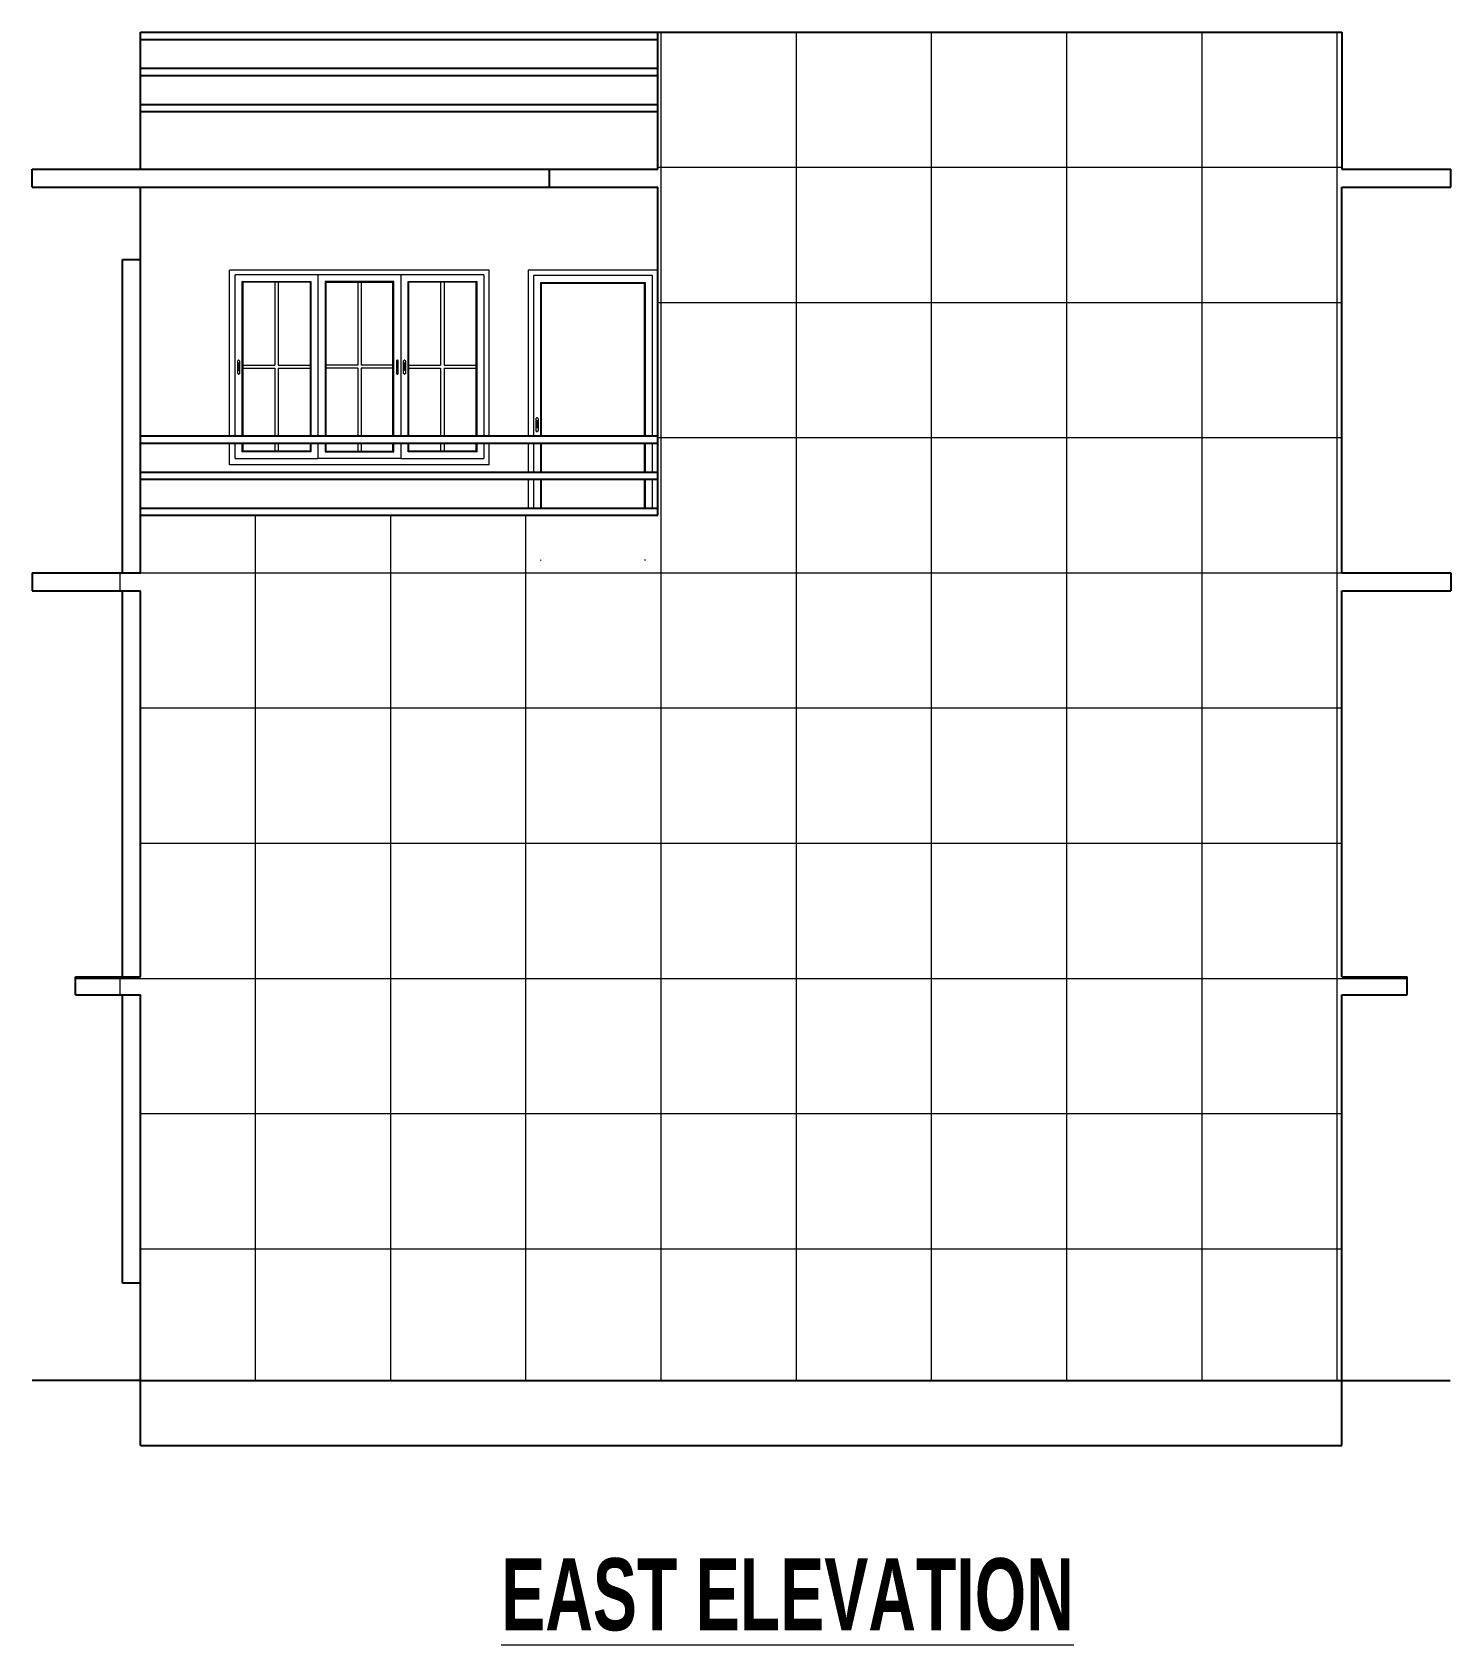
# Model space of a CAD drawing. Header units: inches. Extents: x -5000150 to -4989519, y -3262115 to -3259800.
# Drawn here: x -4997951.7 to -4997558.3, y -3261211.2 to -3260763.9 of the extents above; entities that cross this region are included whole.
import ezdxf

# ---------------------------------------------------------------- set-up
doc = ezdxf.new("R2010")
doc.units = ezdxf.units.IN
doc.header["$LTSCALE"] = 2
doc.header["$MEASUREMENT"] = 0
doc.linetypes.add('ACAD_ISO02W100', pattern=[15, 12, -3])
doc.layers.get('0').update_dxf_attribs({"linetype": 'CONTINUOUS'})
for name, color, linetype, lineweight in [('HATCH', 60, 'ACAD_ISO02W100', 13), ('Text-100.w', 254, 'CONTINUOUS', 9), ('window', 4, 'CONTINUOUS', 13)]:
    doc.layers.add(name, color=color, linetype=linetype, lineweight=lineweight)
doc.styles.add('Arial', font='arial.ttf', dxfattribs={"width": 0.8, "height": 12})

msp = doc.modelspace()

# ---------------------------------------------------------------- hatches: boundary and pattern name
at = {"layer": 'HATCH', "transparency": 33554661}
h = msp.add_hatch(dxfattribs=at)
h.set_pattern_fill('ANSI37', color=256, scale=300, angle=45)
h.set_pattern_definition([(90, (5435.224, 1998.61), (-37.5, 0), []), (180, (5435.224, 1998.61), (-4e-15, -37.5), [])])
h.paths.add_polyline_path([(-4997588.43, -3260806.91), (-4997558.27, -3260806.91), (-4997558.27, -3260801.91), (-4997588.43, -3260801.91), (-4997588.43, -3260763.91), (-4997778.18, -3260763.91), (-4997778.18, -3260801.91), (-4997808.18, -3260801.91), (-4997808.18, -3260806.91), (-4997778.18, -3260806.91), (-4997778.18, -3260897.91), (-4997921.68, -3260897.91), (-4997921.68, -3260913.91), (-4997951.68, -3260913.91), (-4997951.68, -3260918.91), (-4997921.68, -3260918.91), (-4997921.68, -3261025.91), (-4997939.68, -3261025.91), (-4997939.68, -3261030.91), (-4997921.68, -3261030.91), (-4997921.68, -3261137.91), (-4997588.43, -3261137.91), (-4997588.43, -3261030.91), (-4997570.33, -3261030.91), (-4997570.33, -3261025.91), (-4997588.43, -3261025.91), (-4997588.43, -3260918.91), (-4997558.27, -3260918.91), (-4997558.27, -3260913.91), (-4997588.43, -3260913.91)])

# ---------------------------------------------------------------- linework, layer by layer
at = {"ltscale": 0.5}
for p, q in [((-4997921.68, -3260763.91), (-4997588.43, -3260763.91)), ((-4997921.68, -3260801.91), (-4997921.68, -3260763.91)), ((-4997921.68, -3260765.91), (-4997778.18, -3260765.91)), ((-4997778.18, -3260801.91), (-4997778.18, -3260763.91)), ((-4997588.43, -3260763.91), (-4997588.43, -3260801.91)), ((-4997921.68, -3260773.91), (-4997778.18, -3260773.91)), ((-4997921.68, -3260775.91), (-4997778.18, -3260775.91)), ((-4997921.68, -3260783.91), (-4997778.18, -3260783.91)), ((-4997921.68, -3260785.91), (-4997778.18, -3260785.91)), ((-4997951.68, -3260801.91), (-4997778.18, -3260801.91)), ((-4997951.68, -3260806.91), (-4997951.68, -3260801.91)), ((-4997808.18, -3260806.91), (-4997808.18, -3260801.91)), ((-4997588.43, -3260801.91), (-4997558.27, -3260801.91)), ((-4997558.27, -3260806.91), (-4997558.27, -3260801.91)), ((-4997951.68, -3260806.91), (-4997778.18, -3260806.91)), ((-4997921.68, -3260913.91), (-4997921.68, -3260806.91)), ((-4997778.18, -3260897.91), (-4997778.18, -3260806.91)), ((-4997588.43, -3260913.91), (-4997588.43, -3260806.91)), ((-4997588.43, -3260806.91), (-4997558.27, -3260806.91)), ((-4997926.68, -3260913.91), (-4997926.68, -3260826.91)), ((-4997926.68, -3260826.91), (-4997921.68, -3260826.91)), ((-4997921.68, -3260875.91), (-4997778.18, -3260875.91)), ((-4997921.68, -3260877.91), (-4997778.18, -3260877.91)), ((-4997921.68, -3260885.91), (-4997778.18, -3260885.91)), ((-4997921.68, -3260887.91), (-4997778.18, -3260887.91)), ((-4997921.68, -3260895.91), (-4997778.18, -3260895.91)), ((-4997921.68, -3260897.91), (-4997778.18, -3260897.91)), ((-4997951.68, -3260913.91), (-4997921.68, -3260913.91)), ((-4997951.68, -3260913.91), (-4997951.68, -3260918.91)), ((-4997588.43, -3260913.91), (-4997558.27, -3260913.91)), ((-4997558.27, -3260913.91), (-4997558.27, -3260918.91)), ((-4997951.68, -3260918.91), (-4997921.68, -3260918.91)), ((-4997926.68, -3261025.91), (-4997926.68, -3260918.91)), ((-4997921.68, -3261025.91), (-4997921.68, -3260918.91)), ((-4997588.43, -3260918.91), (-4997558.27, -3260918.91)), ((-4997588.43, -3261025.91), (-4997588.43, -3260918.91)), ((-4997939.68, -3261025.91), (-4997921.68, -3261025.91)), ((-4997939.68, -3261030.91), (-4997939.68, -3261025.91)), ((-4997588.43, -3261025.91), (-4997570.33, -3261025.91)), ((-4997570.33, -3261030.91), (-4997570.33, -3261025.91)), ((-4997939.68, -3261030.91), (-4997921.68, -3261030.91)), ((-4997926.68, -3261110.91), (-4997926.68, -3261030.91)), ((-4997921.68, -3261137.91), (-4997921.68, -3261030.91)), ((-4997588.43, -3261030.91), (-4997570.33, -3261030.91)), ((-4997588.43, -3261137.91), (-4997588.43, -3261030.91)), ((-4997921.68, -3261110.91), (-4997926.68, -3261110.91)), ((-4997921.68, -3261137.91), (-4997951.68, -3261137.91)), ((-4997921.68, -3261137.91), (-4997588.43, -3261137.91)), ((-4997921.68, -3261155.91), (-4997921.68, -3261137.91)), ((-4997588.43, -3261155.91), (-4997588.43, -3261137.91)), ((-4997588.43, -3261137.91), (-4997558.43, -3261137.91)), ((-4997921.68, -3261155.91), (-4997588.43, -3261155.91))]:
    msp.add_line(p, q, dxfattribs=at)
at = {"layer": 'window'}
for p, q in [((-4997896.93, -3260875.91), (-4997896.93, -3260829.91)), ((-4997824.93, -3260829.91), (-4997896.93, -3260829.91)), ((-4997895.43, -3260875.91), (-4997895.43, -3260831.25)), ((-4997826.43, -3260831.25), (-4997895.43, -3260831.25)), ((-4997893.46, -3260875.91), (-4997893.46, -3260833.05)), ((-4997893.46, -3260833.05), (-4997874.39, -3260833.05)), ((-4997893.22, -3260833.27), (-4997893.46, -3260833.05)), ((-4997893.22, -3260875.91), (-4997893.22, -3260833.27)), ((-4997874.64, -3260833.27), (-4997893.22, -3260833.27)), ((-4997884.42, -3260833.27), (-4997884.42, -3260856.24)), ((-4997883.44, -3260833.27), (-4997883.44, -3260856.24)), ((-4997874.64, -3260833.27), (-4997874.39, -3260833.05)), ((-4997874.64, -3260833.27), (-4997874.64, -3260875.91)), ((-4997874.39, -3260833.05), (-4997874.39, -3260875.91)), ((-4997872.43, -3260831.25), (-4997872.43, -3260875.91)), ((-4997851.39, -3260833.05), (-4997870.46, -3260833.05)), ((-4997870.46, -3260833.05), (-4997870.46, -3260875.91)), ((-4997870.22, -3260833.27), (-4997870.46, -3260833.05)), ((-4997870.22, -3260833.27), (-4997870.22, -3260875.91)), ((-4997870.22, -3260833.27), (-4997851.64, -3260833.27)), ((-4997861.42, -3260833.27), (-4997861.42, -3260856.24)), ((-4997860.44, -3260833.27), (-4997860.44, -3260856.24)), ((-4997851.64, -3260833.27), (-4997851.39, -3260833.05)), ((-4997851.64, -3260875.91), (-4997851.64, -3260833.27)), ((-4997851.39, -3260875.91), (-4997851.39, -3260833.05)), ((-4997849.43, -3260831.25), (-4997849.43, -3260875.91)), ((-4997847.46, -3260875.91), (-4997847.46, -3260833.05)), ((-4997847.46, -3260833.05), (-4997828.39, -3260833.05)), ((-4997847.22, -3260833.27), (-4997847.46, -3260833.05)), ((-4997847.22, -3260875.91), (-4997847.22, -3260833.27)), ((-4997828.64, -3260833.27), (-4997847.22, -3260833.27)), ((-4997838.42, -3260833.27), (-4997838.42, -3260856.24)), ((-4997837.44, -3260833.27), (-4997837.44, -3260856.24)), ((-4997828.64, -3260833.27), (-4997828.39, -3260833.05)), ((-4997828.64, -3260833.27), (-4997828.64, -3260875.91)), ((-4997828.39, -3260833.05), (-4997828.39, -3260875.91)), ((-4997826.43, -3260831.25), (-4997826.43, -3260875.91)), ((-4997824.93, -3260875.91), (-4997824.93, -3260829.91)), ((-4997810.49, -3260833.6), (-4997810.71, -3260833.38)), ((-4997781.87, -3260833.6), (-4997781.64, -3260833.38)), ((-4997894.7, -3260855.09), (-4997894.69, -3260855.06)), ((-4997894.7, -3260855.12), (-4997894.69, -3260855.06)), ((-4997894.7, -3260855.12), (-4997894.7, -3260855.09)), ((-4997894.7, -3260858.52), (-4997894.7, -3260855.12)), ((-4997894.69, -3260855.06), (-4997894.67, -3260855.02)), ((-4997894.67, -3260855.02), (-4997894.65, -3260854.99)), ((-4997894.62, -3260854.97), (-4997894.65, -3260854.99)), ((-4997894.59, -3260854.95), (-4997894.62, -3260854.97)), ((-4997894.6, -3260855.8), (-4997894.61, -3260855.82)), ((-4997894.61, -3260855.82), (-4997894.61, -3260855.84)), ((-4997894.61, -3260855.84), (-4997894.61, -3260857.55)), ((-4997894.59, -3260855.78), (-4997894.6, -3260855.8)), ((-4997894.59, -3260854.95), (-4997894.55, -3260854.93)), ((-4997894.58, -3260855.76), (-4997894.59, -3260855.78)), ((-4997894.56, -3260855.74), (-4997894.58, -3260855.76)), ((-4997894.54, -3260855.72), (-4997894.56, -3260855.74)), ((-4997894.52, -3260854.91), (-4997894.55, -3260854.93)), ((-4997894.51, -3260855.71), (-4997894.54, -3260855.72)), ((-4997894.47, -3260854.91), (-4997894.52, -3260854.91)), ((-4997894.49, -3260855.7), (-4997894.51, -3260855.71)), ((-4997894.46, -3260855.7), (-4997894.49, -3260855.7)), ((-4997894.43, -3260854.9), (-4997894.47, -3260854.91)), ((-4997894.43, -3260855.69), (-4997894.46, -3260855.7)), ((-4997894.39, -3260854.91), (-4997894.43, -3260854.9)), ((-4997894.4, -3260855.7), (-4997894.43, -3260855.69)), ((-4997894.38, -3260855.7), (-4997894.4, -3260855.7)), ((-4997894.39, -3260854.91), (-4997894.35, -3260854.91)), ((-4997894.35, -3260855.71), (-4997894.38, -3260855.7)), ((-4997894.35, -3260854.91), (-4997894.31, -3260854.93)), ((-4997894.33, -3260855.72), (-4997894.35, -3260855.71)), ((-4997894.3, -3260855.74), (-4997894.33, -3260855.72)), ((-4997894.31, -3260854.93), (-4997894.27, -3260854.95)), ((-4997894.29, -3260855.76), (-4997894.3, -3260855.74)), ((-4997894.27, -3260855.78), (-4997894.29, -3260855.76)), ((-4997894.27, -3260854.95), (-4997894.24, -3260854.97)), ((-4997894.26, -3260855.8), (-4997894.27, -3260855.78)), ((-4997894.25, -3260855.82), (-4997894.26, -3260855.8)), ((-4997894.25, -3260855.84), (-4997894.25, -3260855.82)), ((-4997894.25, -3260857.55), (-4997894.25, -3260855.84)), ((-4997894.24, -3260854.97), (-4997894.21, -3260854.99)), ((-4997894.19, -3260855.02), (-4997894.21, -3260854.99)), ((-4997894.18, -3260855.06), (-4997894.19, -3260855.02)), ((-4997894.17, -3260855.09), (-4997894.18, -3260855.06)), ((-4997894.17, -3260855.09), (-4997894.16, -3260855.12)), ((-4997894.16, -3260855.12), (-4997894.16, -3260858.52)), ((-4997893.22, -3260856.24), (-4997884.42, -3260856.24)), ((-4997883.44, -3260856.24), (-4997874.64, -3260856.24)), ((-4997861.42, -3260856.24), (-4997870.22, -3260856.24)), ((-4997851.64, -3260856.24), (-4997860.44, -3260856.24)), ((-4997850.68, -3260855.06), (-4997850.69, -3260855.09)), ((-4997850.69, -3260855.09), (-4997850.69, -3260855.12)), ((-4997850.69, -3260855.12), (-4997850.69, -3260858.52)), ((-4997850.66, -3260855.02), (-4997850.68, -3260855.06)), ((-4997850.64, -3260854.99), (-4997850.66, -3260855.02)), ((-4997850.61, -3260854.97), (-4997850.64, -3260854.99)), ((-4997850.58, -3260854.95), (-4997850.61, -3260854.97)), ((-4997850.6, -3260855.8), (-4997850.58, -3260855.78)), ((-4997850.6, -3260855.82), (-4997850.6, -3260855.8)), ((-4997850.6, -3260855.84), (-4997850.6, -3260855.82)), ((-4997850.6, -3260856.09), (-4997850.6, -3260855.84)), ((-4997850.6, -3260856.05), (-4997850.58, -3260856.02)), ((-4997850.6, -3260856.07), (-4997850.6, -3260856.05)), ((-4997850.6, -3260856.09), (-4997850.6, -3260856.07)), ((-4997850.6, -3260857.55), (-4997850.6, -3260856.09)), ((-4997850.55, -3260854.93), (-4997850.58, -3260854.95)), ((-4997850.58, -3260855.78), (-4997850.57, -3260855.76)), ((-4997850.58, -3260856.02), (-4997850.57, -3260856)), ((-4997850.57, -3260855.76), (-4997850.55, -3260855.74)), ((-4997850.57, -3260856), (-4997850.55, -3260855.99)), ((-4997850.51, -3260854.91), (-4997850.55, -3260854.93)), ((-4997850.55, -3260855.74), (-4997850.53, -3260855.72)), ((-4997850.55, -3260855.99), (-4997850.53, -3260855.97)), ((-4997850.53, -3260855.72), (-4997850.51, -3260855.71)), ((-4997850.53, -3260855.97), (-4997850.51, -3260855.96)), ((-4997850.47, -3260854.91), (-4997850.51, -3260854.91)), ((-4997850.51, -3260855.71), (-4997850.48, -3260855.7)), ((-4997850.51, -3260855.96), (-4997850.48, -3260855.95)), ((-4997850.48, -3260855.7), (-4997850.45, -3260855.7)), ((-4997850.48, -3260855.95), (-4997850.45, -3260855.94)), ((-4997850.42, -3260854.9), (-4997850.47, -3260854.91)), ((-4997850.45, -3260855.7), (-4997850.42, -3260855.69)), ((-4997850.45, -3260855.94), (-4997850.42, -3260855.94)), ((-4997850.38, -3260854.91), (-4997850.42, -3260854.9)), ((-4997850.42, -3260855.69), (-4997850.39, -3260855.7)), ((-4997850.42, -3260855.94), (-4997850.39, -3260855.94)), ((-4997850.39, -3260855.7), (-4997850.37, -3260855.7)), ((-4997850.39, -3260855.94), (-4997850.37, -3260855.95)), ((-4997850.34, -3260854.91), (-4997850.38, -3260854.91)), ((-4997850.37, -3260855.7), (-4997850.34, -3260855.71)), ((-4997850.37, -3260855.95), (-4997850.34, -3260855.96)), ((-4997850.3, -3260854.93), (-4997850.34, -3260854.91)), ((-4997850.34, -3260855.71), (-4997850.32, -3260855.72)), ((-4997850.34, -3260855.96), (-4997850.32, -3260855.97)), ((-4997850.32, -3260855.72), (-4997850.29, -3260855.74)), ((-4997850.32, -3260855.97), (-4997850.29, -3260855.99)), ((-4997850.26, -3260854.95), (-4997850.3, -3260854.93)), ((-4997850.29, -3260855.74), (-4997850.28, -3260855.76)), ((-4997850.29, -3260855.99), (-4997850.28, -3260856)), ((-4997850.28, -3260855.76), (-4997850.26, -3260855.78)), ((-4997850.28, -3260856), (-4997850.26, -3260856.02)), ((-4997850.23, -3260854.97), (-4997850.26, -3260854.95)), ((-4997850.26, -3260855.78), (-4997850.25, -3260855.8)), ((-4997850.26, -3260856.02), (-4997850.25, -3260856.05)), ((-4997850.25, -3260855.8), (-4997850.24, -3260855.82)), ((-4997850.25, -3260856.05), (-4997850.24, -3260856.07)), ((-4997850.24, -3260855.82), (-4997850.24, -3260855.84)), ((-4997850.24, -3260857.55), (-4997850.24, -3260855.84)), ((-4997850.24, -3260856.07), (-4997850.24, -3260856.09)), ((-4997850.2, -3260854.99), (-4997850.23, -3260854.97)), ((-4997850.18, -3260855.02), (-4997850.2, -3260854.99)), ((-4997850.17, -3260855.06), (-4997850.18, -3260855.02)), ((-4997850.16, -3260855.09), (-4997850.17, -3260855.06)), ((-4997850.15, -3260855.12), (-4997850.17, -3260855.06)), ((-4997850.15, -3260855.12), (-4997850.16, -3260855.09)), ((-4997850.15, -3260858.52), (-4997850.15, -3260855.12)), ((-4997848.7, -3260855.09), (-4997848.69, -3260855.06)), ((-4997848.7, -3260855.12), (-4997848.69, -3260855.06)), ((-4997848.7, -3260855.12), (-4997848.7, -3260855.09)), ((-4997848.7, -3260858.52), (-4997848.7, -3260855.12)), ((-4997848.69, -3260855.06), (-4997848.67, -3260855.02)), ((-4997848.67, -3260855.02), (-4997848.65, -3260854.99)), ((-4997848.62, -3260854.97), (-4997848.65, -3260854.99)), ((-4997848.59, -3260854.95), (-4997848.62, -3260854.97)), ((-4997848.6, -3260855.8), (-4997848.61, -3260855.82)), ((-4997848.61, -3260855.82), (-4997848.61, -3260855.84)), ((-4997848.61, -3260855.84), (-4997848.61, -3260857.55)), ((-4997848.59, -3260855.78), (-4997848.6, -3260855.8)), ((-4997848.59, -3260854.95), (-4997848.55, -3260854.93)), ((-4997848.58, -3260855.76), (-4997848.59, -3260855.78)), ((-4997848.56, -3260855.74), (-4997848.58, -3260855.76)), ((-4997848.54, -3260855.72), (-4997848.56, -3260855.74)), ((-4997848.52, -3260854.91), (-4997848.55, -3260854.93)), ((-4997848.51, -3260855.71), (-4997848.54, -3260855.72)), ((-4997848.47, -3260854.91), (-4997848.52, -3260854.91)), ((-4997848.49, -3260855.7), (-4997848.51, -3260855.71)), ((-4997848.46, -3260855.7), (-4997848.49, -3260855.7)), ((-4997848.43, -3260854.9), (-4997848.47, -3260854.91)), ((-4997848.43, -3260855.69), (-4997848.46, -3260855.7)), ((-4997848.39, -3260854.91), (-4997848.43, -3260854.9)), ((-4997848.4, -3260855.7), (-4997848.43, -3260855.69)), ((-4997848.38, -3260855.7), (-4997848.4, -3260855.7)), ((-4997848.39, -3260854.91), (-4997848.35, -3260854.91)), ((-4997848.35, -3260855.71), (-4997848.38, -3260855.7)), ((-4997848.35, -3260854.91), (-4997848.31, -3260854.93)), ((-4997848.33, -3260855.72), (-4997848.35, -3260855.71)), ((-4997848.3, -3260855.74), (-4997848.33, -3260855.72)), ((-4997848.31, -3260854.93), (-4997848.27, -3260854.95)), ((-4997848.29, -3260855.76), (-4997848.3, -3260855.74)), ((-4997848.27, -3260855.78), (-4997848.29, -3260855.76)), ((-4997848.27, -3260854.95), (-4997848.24, -3260854.97)), ((-4997848.26, -3260855.8), (-4997848.27, -3260855.78)), ((-4997848.25, -3260855.82), (-4997848.26, -3260855.8)), ((-4997848.25, -3260855.84), (-4997848.25, -3260855.82)), ((-4997848.25, -3260857.55), (-4997848.25, -3260855.84)), ((-4997848.24, -3260854.97), (-4997848.21, -3260854.99)), ((-4997848.19, -3260855.02), (-4997848.21, -3260854.99)), ((-4997848.18, -3260855.06), (-4997848.19, -3260855.02)), ((-4997848.17, -3260855.09), (-4997848.18, -3260855.06)), ((-4997848.17, -3260855.09), (-4997848.16, -3260855.12)), ((-4997848.16, -3260855.12), (-4997848.16, -3260858.52)), ((-4997847.22, -3260856.24), (-4997838.42, -3260856.24)), ((-4997837.44, -3260856.24), (-4997828.64, -3260856.24)), ((-4997894.7, -3260858.55), (-4997894.7, -3260858.52)), ((-4997894.69, -3260858.58), (-4997894.7, -3260858.55)), ((-4997894.69, -3260858.58), (-4997894.67, -3260858.62)), ((-4997894.67, -3260858.62), (-4997894.65, -3260858.65)), ((-4997894.65, -3260858.65), (-4997894.62, -3260858.67)), ((-4997894.59, -3260858.69), (-4997894.62, -3260858.67)), ((-4997894.61, -3260857.57), (-4997894.61, -3260857.55)), ((-4997894.6, -3260857.6), (-4997894.61, -3260857.57)), ((-4997894.59, -3260857.62), (-4997894.6, -3260857.6)), ((-4997894.58, -3260857.64), (-4997894.59, -3260857.62)), ((-4997894.55, -3260858.71), (-4997894.59, -3260858.69)), ((-4997894.56, -3260857.65), (-4997894.58, -3260857.64)), ((-4997894.54, -3260857.67), (-4997894.56, -3260857.65)), ((-4997894.55, -3260858.71), (-4997894.52, -3260858.73)), ((-4997894.51, -3260857.68), (-4997894.54, -3260857.67)), ((-4997894.47, -3260858.73), (-4997894.52, -3260858.73)), ((-4997894.49, -3260857.69), (-4997894.51, -3260857.68)), ((-4997894.46, -3260857.7), (-4997894.49, -3260857.69)), ((-4997894.43, -3260858.74), (-4997894.47, -3260858.73)), ((-4997894.43, -3260857.7), (-4997894.46, -3260857.7)), ((-4997894.4, -3260857.7), (-4997894.43, -3260857.7)), ((-4997894.43, -3260858.74), (-4997894.39, -3260858.73)), ((-4997894.38, -3260857.69), (-4997894.4, -3260857.7)), ((-4997894.39, -3260858.73), (-4997894.35, -3260858.73)), ((-4997894.35, -3260857.68), (-4997894.38, -3260857.69)), ((-4997894.33, -3260857.67), (-4997894.35, -3260857.68)), ((-4997894.31, -3260858.71), (-4997894.35, -3260858.73)), ((-4997894.3, -3260857.65), (-4997894.33, -3260857.67)), ((-4997894.27, -3260858.69), (-4997894.31, -3260858.71)), ((-4997894.29, -3260857.64), (-4997894.3, -3260857.65)), ((-4997894.27, -3260857.62), (-4997894.29, -3260857.64)), ((-4997894.26, -3260857.6), (-4997894.27, -3260857.62)), ((-4997894.27, -3260858.69), (-4997894.24, -3260858.67)), ((-4997894.25, -3260857.57), (-4997894.26, -3260857.6)), ((-4997894.25, -3260857.55), (-4997894.25, -3260857.57)), ((-4997894.24, -3260858.67), (-4997894.21, -3260858.65)), ((-4997894.21, -3260858.65), (-4997894.19, -3260858.62)), ((-4997894.18, -3260858.58), (-4997894.19, -3260858.62)), ((-4997894.16, -3260858.52), (-4997894.18, -3260858.58)), ((-4997894.17, -3260858.55), (-4997894.18, -3260858.58)), ((-4997894.17, -3260858.55), (-4997894.16, -3260858.52)), ((-4997893.22, -3260857.14), (-4997884.42, -3260857.14)), ((-4997884.42, -3260857.14), (-4997884.42, -3260875.91)), ((-4997883.44, -3260857.14), (-4997874.64, -3260857.14)), ((-4997883.44, -3260857.14), (-4997883.44, -3260875.91)), ((-4997861.42, -3260857.14), (-4997870.22, -3260857.14)), ((-4997861.42, -3260857.14), (-4997861.42, -3260875.91)), ((-4997860.44, -3260857.14), (-4997860.44, -3260875.91)), ((-4997851.64, -3260857.14), (-4997860.44, -3260857.14)), ((-4997850.69, -3260858.55), (-4997850.69, -3260858.52)), ((-4997850.69, -3260858.52), (-4997850.68, -3260858.58)), ((-4997850.69, -3260858.55), (-4997850.68, -3260858.58)), ((-4997850.68, -3260858.58), (-4997850.66, -3260858.62)), ((-4997850.66, -3260858.62), (-4997850.64, -3260858.65)), ((-4997850.64, -3260858.65), (-4997850.61, -3260858.67)), ((-4997850.61, -3260858.67), (-4997850.58, -3260858.69)), ((-4997850.6, -3260857.55), (-4997850.6, -3260857.57)), ((-4997850.6, -3260857.57), (-4997850.6, -3260857.6)), ((-4997850.6, -3260857.6), (-4997850.58, -3260857.62)), ((-4997850.58, -3260857.62), (-4997850.57, -3260857.64)), ((-4997850.58, -3260858.69), (-4997850.55, -3260858.71)), ((-4997850.57, -3260857.64), (-4997850.55, -3260857.65)), ((-4997850.55, -3260857.65), (-4997850.53, -3260857.67)), ((-4997850.55, -3260858.71), (-4997850.51, -3260858.73)), ((-4997850.53, -3260857.67), (-4997850.51, -3260857.68)), ((-4997850.51, -3260857.68), (-4997850.48, -3260857.69)), ((-4997850.51, -3260858.73), (-4997850.47, -3260858.73)), ((-4997850.48, -3260857.69), (-4997850.45, -3260857.7)), ((-4997850.47, -3260858.73), (-4997850.42, -3260858.74)), ((-4997850.45, -3260857.7), (-4997850.42, -3260857.7)), ((-4997850.42, -3260857.7), (-4997850.39, -3260857.7)), ((-4997850.42, -3260858.74), (-4997850.38, -3260858.73)), ((-4997850.39, -3260857.7), (-4997850.37, -3260857.69)), ((-4997850.38, -3260858.73), (-4997850.34, -3260858.73)), ((-4997850.37, -3260857.69), (-4997850.34, -3260857.68)), ((-4997850.34, -3260857.68), (-4997850.32, -3260857.67)), ((-4997850.34, -3260858.73), (-4997850.3, -3260858.71)), ((-4997850.32, -3260857.67), (-4997850.29, -3260857.65)), ((-4997850.3, -3260858.71), (-4997850.26, -3260858.69)), ((-4997850.29, -3260857.65), (-4997850.28, -3260857.64)), ((-4997850.28, -3260857.64), (-4997850.26, -3260857.62)), ((-4997850.26, -3260857.62), (-4997850.25, -3260857.6)), ((-4997850.26, -3260858.69), (-4997850.23, -3260858.67)), ((-4997850.25, -3260857.6), (-4997850.24, -3260857.57)), ((-4997850.24, -3260857.57), (-4997850.24, -3260857.55)), ((-4997850.23, -3260858.67), (-4997850.2, -3260858.65)), ((-4997850.2, -3260858.65), (-4997850.18, -3260858.62)), ((-4997850.18, -3260858.62), (-4997850.17, -3260858.58)), ((-4997850.17, -3260858.58), (-4997850.16, -3260858.55)), ((-4997850.16, -3260858.55), (-4997850.15, -3260858.52)), ((-4997848.7, -3260858.55), (-4997848.7, -3260858.52)), ((-4997848.69, -3260858.58), (-4997848.7, -3260858.55)), ((-4997848.69, -3260858.58), (-4997848.67, -3260858.62)), ((-4997848.67, -3260858.62), (-4997848.65, -3260858.65)), ((-4997848.65, -3260858.65), (-4997848.62, -3260858.67)), ((-4997848.59, -3260858.69), (-4997848.62, -3260858.67)), ((-4997848.61, -3260857.57), (-4997848.61, -3260857.55)), ((-4997848.6, -3260857.6), (-4997848.61, -3260857.57)), ((-4997848.59, -3260857.62), (-4997848.6, -3260857.6)), ((-4997848.58, -3260857.64), (-4997848.59, -3260857.62)), ((-4997848.55, -3260858.71), (-4997848.59, -3260858.69)), ((-4997848.56, -3260857.65), (-4997848.58, -3260857.64)), ((-4997848.54, -3260857.67), (-4997848.56, -3260857.65)), ((-4997848.55, -3260858.71), (-4997848.52, -3260858.73)), ((-4997848.51, -3260857.68), (-4997848.54, -3260857.67)), ((-4997848.47, -3260858.73), (-4997848.52, -3260858.73)), ((-4997848.49, -3260857.69), (-4997848.51, -3260857.68)), ((-4997848.46, -3260857.7), (-4997848.49, -3260857.69)), ((-4997848.43, -3260858.74), (-4997848.47, -3260858.73)), ((-4997848.43, -3260857.7), (-4997848.46, -3260857.7)), ((-4997848.4, -3260857.7), (-4997848.43, -3260857.7)), ((-4997848.43, -3260858.74), (-4997848.39, -3260858.73)), ((-4997848.38, -3260857.69), (-4997848.4, -3260857.7)), ((-4997848.39, -3260858.73), (-4997848.35, -3260858.73)), ((-4997848.35, -3260857.68), (-4997848.38, -3260857.69)), ((-4997848.33, -3260857.67), (-4997848.35, -3260857.68)), ((-4997848.31, -3260858.71), (-4997848.35, -3260858.73)), ((-4997848.3, -3260857.65), (-4997848.33, -3260857.67)), ((-4997848.27, -3260858.69), (-4997848.31, -3260858.71)), ((-4997848.29, -3260857.64), (-4997848.3, -3260857.65)), ((-4997848.27, -3260857.62), (-4997848.29, -3260857.64)), ((-4997848.26, -3260857.6), (-4997848.27, -3260857.62)), ((-4997848.27, -3260858.69), (-4997848.24, -3260858.67)), ((-4997848.25, -3260857.57), (-4997848.26, -3260857.6)), ((-4997848.25, -3260857.55), (-4997848.25, -3260857.57)), ((-4997848.24, -3260858.67), (-4997848.21, -3260858.65)), ((-4997848.21, -3260858.65), (-4997848.19, -3260858.62)), ((-4997848.18, -3260858.58), (-4997848.19, -3260858.62)), ((-4997848.16, -3260858.52), (-4997848.18, -3260858.58)), ((-4997848.17, -3260858.55), (-4997848.18, -3260858.58)), ((-4997848.17, -3260858.55), (-4997848.16, -3260858.52)), ((-4997847.22, -3260857.14), (-4997838.42, -3260857.14)), ((-4997838.42, -3260857.14), (-4997838.42, -3260875.91)), ((-4997837.44, -3260857.14), (-4997828.64, -3260857.14)), ((-4997837.44, -3260857.14), (-4997837.44, -3260875.91)), ((-4997811.95, -3260871.06), (-4997811.94, -3260871.03)), ((-4997811.95, -3260871.1), (-4997811.94, -3260871.03)), ((-4997811.95, -3260871.1), (-4997811.95, -3260871.06)), ((-4997811.95, -3260874.49), (-4997811.95, -3260871.1)), ((-4997811.94, -3260871.03), (-4997811.92, -3260871)), ((-4997811.92, -3260871), (-4997811.9, -3260870.97)), ((-4997811.87, -3260870.94), (-4997811.9, -3260870.97)), ((-4997811.84, -3260870.92), (-4997811.87, -3260870.94)), ((-4997811.85, -3260871.77), (-4997811.86, -3260871.79)), ((-4997811.86, -3260871.79), (-4997811.86, -3260871.82)), ((-4997811.86, -3260871.82), (-4997811.86, -3260873.52)), ((-4997811.86, -3260873.55), (-4997811.86, -3260873.52)), ((-4997811.85, -3260873.57), (-4997811.86, -3260873.55)), ((-4997811.84, -3260871.75), (-4997811.85, -3260871.77)), ((-4997811.84, -3260873.59), (-4997811.85, -3260873.57)), ((-4997811.84, -3260870.92), (-4997811.8, -3260870.9)), ((-4997811.83, -3260871.73), (-4997811.84, -3260871.75)), ((-4997811.83, -3260873.61), (-4997811.84, -3260873.59)), ((-4997811.81, -3260871.71), (-4997811.83, -3260871.73)), ((-4997811.81, -3260873.63), (-4997811.83, -3260873.61)), ((-4997811.79, -3260871.7), (-4997811.81, -3260871.71)), ((-4997811.79, -3260873.64), (-4997811.81, -3260873.63)), ((-4997811.76, -3260870.89), (-4997811.8, -3260870.9)), ((-4997811.76, -3260871.68), (-4997811.79, -3260871.7)), ((-4997811.76, -3260873.65), (-4997811.79, -3260873.64)), ((-4997811.72, -3260870.88), (-4997811.76, -3260870.89)), ((-4997811.74, -3260871.67), (-4997811.76, -3260871.68)), ((-4997811.74, -3260873.66), (-4997811.76, -3260873.65)), ((-4997811.71, -3260871.67), (-4997811.74, -3260871.67)), ((-4997811.71, -3260873.67), (-4997811.74, -3260873.66)), ((-4997811.68, -3260870.88), (-4997811.72, -3260870.88)), ((-4997811.68, -3260871.67), (-4997811.71, -3260871.67)), ((-4997811.68, -3260873.67), (-4997811.71, -3260873.67)), ((-4997811.64, -3260870.88), (-4997811.68, -3260870.88)), ((-4997811.65, -3260871.67), (-4997811.68, -3260871.67)), ((-4997811.65, -3260873.67), (-4997811.68, -3260873.67)), ((-4997811.63, -3260871.67), (-4997811.65, -3260871.67)), ((-4997811.63, -3260873.66), (-4997811.65, -3260873.67)), ((-4997811.64, -3260870.88), (-4997811.6, -3260870.89)), ((-4997811.6, -3260871.68), (-4997811.63, -3260871.67)), ((-4997811.6, -3260873.65), (-4997811.63, -3260873.66)), ((-4997811.6, -3260870.89), (-4997811.56, -3260870.9)), ((-4997811.57, -3260871.7), (-4997811.6, -3260871.68)), ((-4997811.57, -3260873.64), (-4997811.6, -3260873.65)), ((-4997811.55, -3260871.71), (-4997811.57, -3260871.7)), ((-4997811.55, -3260873.63), (-4997811.57, -3260873.64)), ((-4997811.56, -3260870.9), (-4997811.52, -3260870.92)), ((-4997811.53, -3260871.73), (-4997811.55, -3260871.71)), ((-4997811.53, -3260873.61), (-4997811.55, -3260873.63)), ((-4997811.52, -3260871.75), (-4997811.53, -3260871.73)), ((-4997811.52, -3260873.59), (-4997811.53, -3260873.61)), ((-4997811.52, -3260870.92), (-4997811.49, -3260870.94)), ((-4997811.51, -3260871.77), (-4997811.52, -3260871.75)), ((-4997811.51, -3260873.57), (-4997811.52, -3260873.59)), ((-4997811.5, -3260871.79), (-4997811.51, -3260871.77)), ((-4997811.5, -3260873.55), (-4997811.51, -3260873.57)), ((-4997811.5, -3260871.82), (-4997811.5, -3260871.79)), ((-4997811.5, -3260873.52), (-4997811.5, -3260871.82)), ((-4997811.5, -3260873.52), (-4997811.5, -3260873.55)), ((-4997811.49, -3260870.94), (-4997811.46, -3260870.97)), ((-4997811.44, -3260871), (-4997811.46, -3260870.97)), ((-4997811.42, -3260871.03), (-4997811.44, -3260871)), ((-4997811.41, -3260871.06), (-4997811.42, -3260871.03)), ((-4997811.41, -3260871.06), (-4997811.41, -3260871.1)), ((-4997811.41, -3260871.1), (-4997811.41, -3260874.49)), ((-4997896.93, -3260883.91), (-4997896.93, -3260877.91)), ((-4997895.43, -3260882.14), (-4997895.43, -3260877.91)), ((-4997893.46, -3260880.34), (-4997893.46, -3260877.91)), ((-4997893.22, -3260880.11), (-4997893.22, -3260877.91)), ((-4997884.42, -3260877.91), (-4997884.42, -3260880.11)), ((-4997883.44, -3260877.91), (-4997883.44, -3260880.11)), ((-4997874.64, -3260877.91), (-4997874.64, -3260880.11)), ((-4997874.39, -3260877.91), (-4997874.39, -3260880.34)), ((-4997872.43, -3260877.91), (-4997872.43, -3260882.14)), ((-4997870.46, -3260877.91), (-4997870.46, -3260880.34)), ((-4997870.22, -3260877.91), (-4997870.22, -3260880.11)), ((-4997861.42, -3260877.91), (-4997861.42, -3260880.11)), ((-4997860.44, -3260877.91), (-4997860.44, -3260880.11)), ((-4997851.64, -3260880.11), (-4997851.64, -3260877.91)), ((-4997851.39, -3260880.34), (-4997851.39, -3260877.91)), ((-4997849.43, -3260877.91), (-4997849.43, -3260882.14)), ((-4997847.46, -3260880.34), (-4997847.46, -3260877.91)), ((-4997847.22, -3260880.11), (-4997847.22, -3260877.91)), ((-4997838.42, -3260877.91), (-4997838.42, -3260880.11)), ((-4997837.44, -3260877.91), (-4997837.44, -3260880.11)), ((-4997828.64, -3260877.91), (-4997828.64, -3260880.11)), ((-4997828.39, -3260877.91), (-4997828.39, -3260880.34)), ((-4997826.43, -3260877.91), (-4997826.43, -3260882.14)), ((-4997824.93, -3260883.91), (-4997824.93, -3260877.91)), ((-4997811.95, -3260874.52), (-4997811.95, -3260874.49)), ((-4997811.94, -3260874.56), (-4997811.95, -3260874.52)), ((-4997811.94, -3260874.56), (-4997811.92, -3260874.59)), ((-4997811.92, -3260874.59), (-4997811.9, -3260874.62)), ((-4997811.9, -3260874.62), (-4997811.87, -3260874.64)), ((-4997811.84, -3260874.67), (-4997811.87, -3260874.64)), ((-4997811.8, -3260874.69), (-4997811.84, -3260874.67)), ((-4997811.8, -3260874.69), (-4997811.76, -3260874.7)), ((-4997811.72, -3260874.71), (-4997811.76, -3260874.7)), ((-4997811.68, -3260874.71), (-4997811.72, -3260874.71)), ((-4997811.68, -3260874.71), (-4997811.64, -3260874.71)), ((-4997811.64, -3260874.71), (-4997811.6, -3260874.7)), ((-4997811.56, -3260874.69), (-4997811.6, -3260874.7)), ((-4997811.52, -3260874.67), (-4997811.56, -3260874.69)), ((-4997811.52, -3260874.67), (-4997811.49, -3260874.64)), ((-4997811.49, -3260874.64), (-4997811.46, -3260874.62)), ((-4997811.46, -3260874.62), (-4997811.44, -3260874.59)), ((-4997811.42, -3260874.56), (-4997811.44, -3260874.59)), ((-4997811.41, -3260874.49), (-4997811.42, -3260874.56)), ((-4997811.41, -3260874.52), (-4997811.42, -3260874.56)), ((-4997811.41, -3260874.52), (-4997811.41, -3260874.49)), ((-4997895.43, -3260882.14), (-4997872.43, -3260882.14)), ((-4997893.46, -3260880.34), (-4997893.22, -3260880.11)), ((-4997874.39, -3260880.34), (-4997893.46, -3260880.34)), ((-4997874.64, -3260880.11), (-4997893.22, -3260880.11)), ((-4997874.64, -3260880.11), (-4997874.39, -3260880.34)), ((-4997849.43, -3260882.14), (-4997872.43, -3260882.14)), ((-4997870.22, -3260880.11), (-4997870.46, -3260880.34)), ((-4997870.46, -3260880.34), (-4997851.39, -3260880.34)), ((-4997870.22, -3260880.11), (-4997851.64, -3260880.11)), ((-4997851.39, -3260880.34), (-4997851.64, -3260880.11)), ((-4997849.43, -3260882.14), (-4997826.43, -3260882.14)), ((-4997847.46, -3260880.34), (-4997847.22, -3260880.11)), ((-4997828.39, -3260880.34), (-4997847.46, -3260880.34)), ((-4997828.64, -3260880.11), (-4997847.22, -3260880.11)), ((-4997828.64, -3260880.11), (-4997828.39, -3260880.34)), ((-4997824.93, -3260883.91), (-4997896.93, -3260883.91)), ((-4997810.49, -3260910.23), (-4997810.71, -3260910.45)), ((-4997781.64, -3260910.45), (-4997781.87, -3260910.23))]:
    msp.add_line(p, q, dxfattribs=at)
for points in [[(-4997778.18, -3260897.91), (-4997778.18, -3260829.91), (-4997814.18, -3260829.91), (-4997814.18, -3260875.91)], [(-4997779.68, -3260875.91), (-4997779.68, -3260831.41), (-4997812.68, -3260831.41), (-4997812.68, -3260875.91)], [(-4997781.64, -3260875.91), (-4997781.64, -3260833.38), (-4997810.71, -3260833.38), (-4997810.71, -3260875.91)], [(-4997781.87, -3260875.91), (-4997781.87, -3260833.6), (-4997810.49, -3260833.6), (-4997810.49, -3260875.91)], [(-4997814.18, -3260877.91), (-4997814.18, -3260885.91)], [(-4997812.68, -3260877.91), (-4997812.68, -3260885.91)], [(-4997810.71, -3260877.91), (-4997810.71, -3260885.91)], [(-4997810.49, -3260877.91), (-4997810.49, -3260885.91)], [(-4997781.87, -3260885.91), (-4997781.87, -3260877.91)], [(-4997781.64, -3260885.91), (-4997781.64, -3260877.91)], [(-4997779.68, -3260885.91), (-4997779.68, -3260877.91)], [(-4997814.18, -3260887.91), (-4997814.18, -3260895.91)], [(-4997812.68, -3260887.91), (-4997812.68, -3260895.91)], [(-4997810.71, -3260887.91), (-4997810.71, -3260895.91)], [(-4997810.49, -3260887.91), (-4997810.49, -3260895.91)], [(-4997781.87, -3260895.91), (-4997781.87, -3260887.91)], [(-4997781.64, -3260895.91), (-4997781.64, -3260887.91)], [(-4997779.68, -3260895.91), (-4997779.68, -3260887.91)]]:
    msp.add_lwpolyline(points, dxfattribs=at)

# ---------------------------------------------------------------- texts
at = {"layer": 'Text-100.w', "insert": (-4997742.21, -3261187.22), "char_height": 20, "width": 569.1024, "attachment_point": 2, "style": 'Arial'}
msp.add_mtext('\\A1;{\\fArial Narrow|b1|i0|c0|p34;\\LEAST ELEVATION}', dxfattribs=at)

doc.saveas('drawing.dxf')
